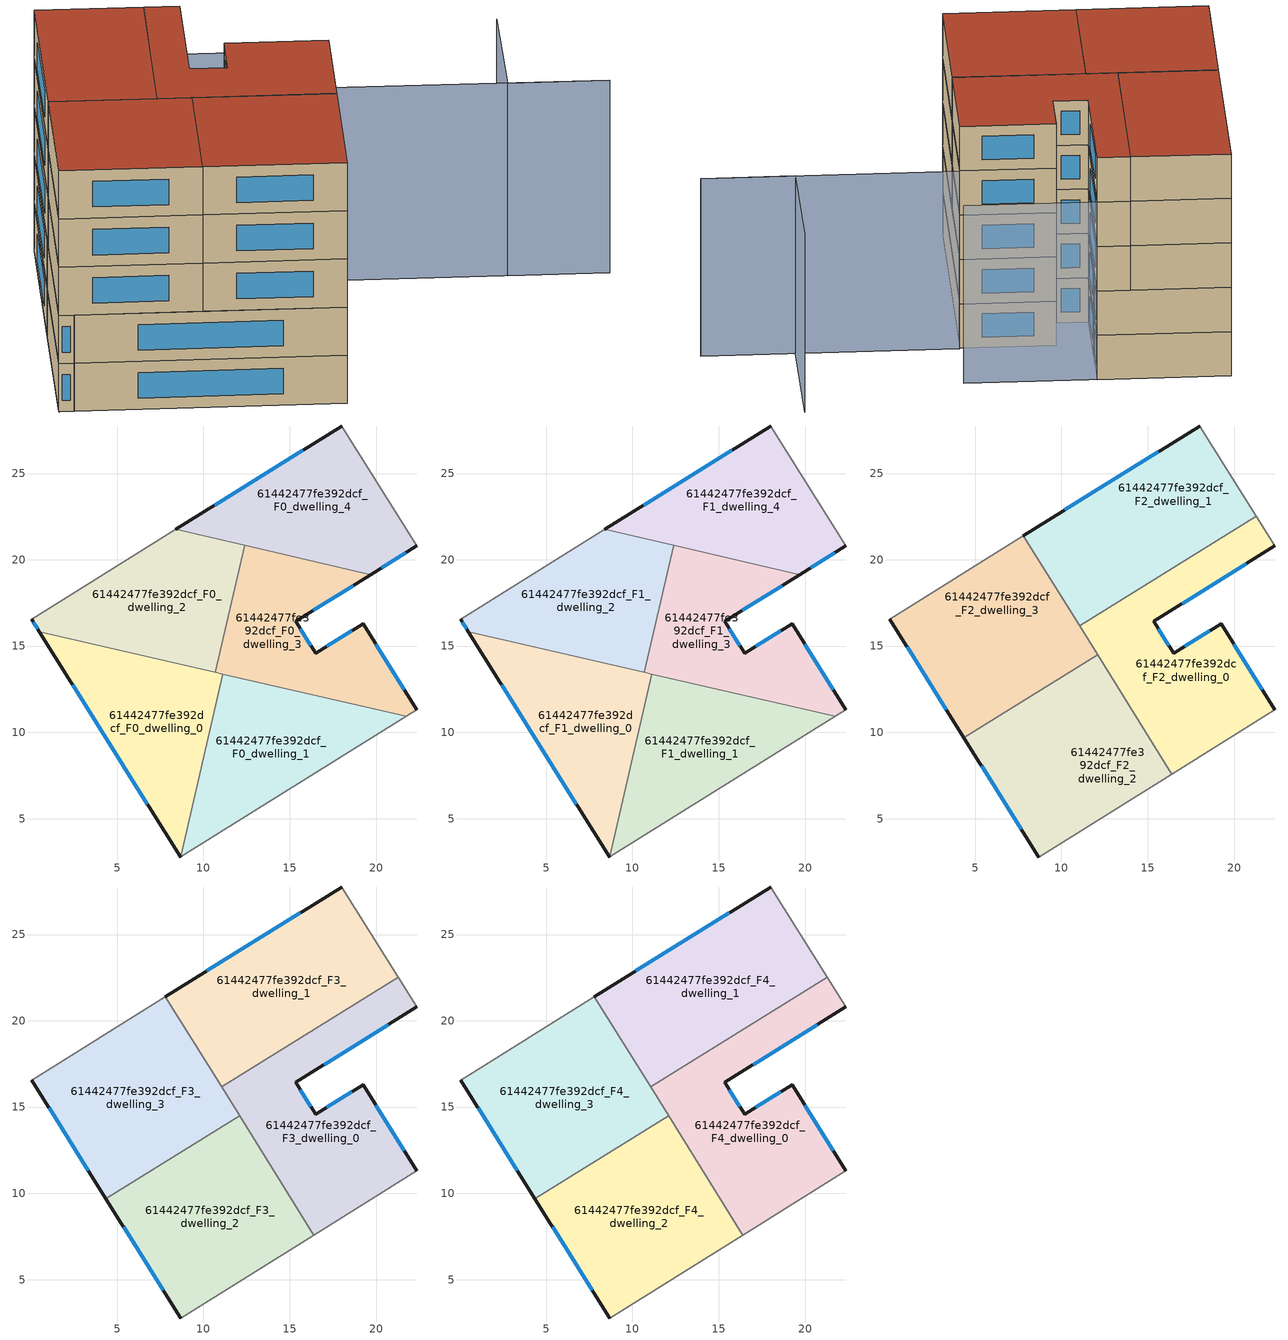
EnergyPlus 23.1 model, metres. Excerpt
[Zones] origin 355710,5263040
61442477fe392dcf_F0_dwelling_0
 floor ground (EU_floor_Construction): 11.13,13.37 8.68,2.78 0.5,15.83 z0
 wall outside (EU_wall_Construction): 0.5,15.83 8.68,2.78 z0:3
 wall to 61442477fe392dcf_F0_dwelling_2 (EU_wall_Construction): 10.7,13.47 0.5,15.83 z0:3
 wall to 61442477fe392dcf_F0_dwelling_1 (EU_wall_Construction): 8.68,2.78 11.13,13.37 z0:3
 wall to 61442477fe392dcf_F0_dwelling_3 (EU_wall_Construction): 11.13,13.37 10.7,13.47 z0:3
 window (EU_Window_Construction): 2.42,12.76 6.76,5.84 z0.7:2.3
61442477fe392dcf_F0_dwelling_1
 floor ground (EU_floor_Construction): 21.76,10.92 8.68,2.78 11.13,13.37 z0
 wall adiabatic (EU_wall_Construction): 8.68,2.78 21.76,10.92 z0:3
 wall to 61442477fe392dcf_F0_dwelling_3 (EU_wall_Construction): 21.76,10.92 11.13,13.37 z0:3
61442477fe392dcf_F0_dwelling_2
 floor ground (EU_floor_Construction): 12.4,20.83 10.7,13.47 0.5,15.83 0.04,16.57 8.38,21.76 z0
 wall outside (EU_wall_Construction): 0.04,16.57 0.5,15.83 z0:3
 wall adiabatic (EU_wall_Construction): 8.38,21.76 0.04,16.57 z0:3
 wall to 61442477fe392dcf_F0_dwelling_3 (EU_wall_Construction): 10.7,13.47 12.4,20.83 z0:3
 wall to 61442477fe392dcf_F0_dwelling_4 (EU_wall_Construction): 12.4,20.83 8.38,21.76 z0:3
 window (EU_Window_Construction): 0.14,16.39 0.39,16 z0.7:2.3
61442477fe392dcf_F0_dwelling_3
 floor ground (EU_floor_Construction): 19.7,19.15 15.34,16.43 16.5,14.58 19.25,16.29 22.38,11.3 21.76,10.92 10.7,13.47 12.4,20.83 z0
 wall outside (EU_wall_Construction): 22.38,11.3 19.25,16.29 16.5,14.58 15.34,16.43 19.7,19.15 z0:3
 wall adiabatic (EU_wall_Construction): 21.76,10.92 22.38,11.3 z0:3
 wall to 61442477fe392dcf_F0_dwelling_4 (EU_wall_Construction): 19.7,19.15 12.4,20.83 z0:3
 window (EU_Window_Construction): 16.37,17.07 18.67,18.51 / 16.23,15.01 15.62,16 / 18.61,15.89 17.15,14.98 / 21.64,12.47 19.98,15.12 z0.7:2.3
61442477fe392dcf_F0_dwelling_4
 floor ground (EU_floor_Construction): 18.01,27.75 22.36,20.81 19.7,19.15 8.38,21.76 z0
 wall outside (EU_wall_Construction): 18.01,27.75 8.38,21.76 / 19.7,19.15 22.36,20.81 z0:3
 wall adiabatic (EU_wall_Construction): 22.36,20.81 18.01,27.75 z0:3
 window (EU_Window_Construction): 15.75,26.35 10.64,23.17 / 20.32,19.54 21.74,20.42 z0.7:2.3
61442477fe392dcf_F1_dwelling_0
 floor to 61442477fe392dcf_F0_dwelling_0 (EU_floor_Construction): 11.13,13.37 8.68,2.78 0.5,15.83 z3
 wall outside (EU_wall_Construction): 0.5,15.83 8.68,2.78 z3:6
 wall to 61442477fe392dcf_F1_dwelling_2 (EU_wall_Construction): 10.7,13.47 0.5,15.83 z3:6
 wall to 61442477fe392dcf_F1_dwelling_1 (EU_wall_Construction): 8.68,2.78 11.13,13.37 z3:6
 wall to 61442477fe392dcf_F1_dwelling_3 (EU_wall_Construction): 11.13,13.37 10.7,13.47 z3:6
 window (EU_Window_Construction): 2.42,12.76 6.76,5.84 z3.7:5.3
61442477fe392dcf_F1_dwelling_1
 floor to 61442477fe392dcf_F0_dwelling_1 (EU_floor_Construction): 21.76,10.92 8.68,2.78 11.13,13.37 z3
 wall adiabatic (EU_wall_Construction): 8.68,2.78 21.76,10.92 z3:6
 wall to 61442477fe392dcf_F1_dwelling_3 (EU_wall_Construction): 21.76,10.92 11.13,13.37 z3:6
61442477fe392dcf_F1_dwelling_2
 floor to 61442477fe392dcf_F0_dwelling_2 (EU_floor_Construction): 12.4,20.83 10.7,13.47 0.5,15.83 0.04,16.57 8.38,21.76 z3
 wall outside (EU_wall_Construction): 0.04,16.57 0.5,15.83 z3:6
 wall adiabatic (EU_wall_Construction): 8.38,21.76 0.04,16.57 z3:6
 wall to 61442477fe392dcf_F1_dwelling_3 (EU_wall_Construction): 10.7,13.47 12.4,20.83 z3:6
 wall to 61442477fe392dcf_F1_dwelling_4 (EU_wall_Construction): 12.4,20.83 8.38,21.76 z3:6
 window (EU_Window_Construction): 0.14,16.39 0.39,16 z3.7:5.3
61442477fe392dcf_F1_dwelling_3
 floor to 61442477fe392dcf_F0_dwelling_3 (EU_floor_Construction): 19.7,19.15 15.34,16.43 16.5,14.58 19.25,16.29 22.38,11.3 21.76,10.92 10.7,13.47 12.4,20.83 z3
 wall outside (EU_wall_Construction): 22.38,11.3 19.25,16.29 16.5,14.58 15.34,16.43 19.7,19.15 z3:6
 wall adiabatic (EU_wall_Construction): 21.76,10.92 22.38,11.3 z3:6
 wall to 61442477fe392dcf_F1_dwelling_4 (EU_wall_Construction): 19.7,19.15 12.4,20.83 z3:6
 window (EU_Window_Construction): 16.37,17.07 18.67,18.51 / 16.23,15.01 15.62,16 / 18.61,15.89 17.15,14.98 / 21.64,12.47 19.98,15.12 z3.7:5.3
61442477fe392dcf_F1_dwelling_4
 floor to 61442477fe392dcf_F0_dwelling_4 (EU_floor_Construction): 18.01,27.75 22.36,20.81 19.7,19.15 8.38,21.76 z3
 wall outside (EU_wall_Construction): 18.01,27.75 8.38,21.76 / 19.7,19.15 22.36,20.81 z3:6
 wall adiabatic (EU_wall_Construction): 22.36,20.81 18.01,27.75 z3:6
 window (EU_Window_Construction): 15.75,26.35 10.64,23.17 / 20.32,19.54 21.74,20.42 z3.7:5.3
61442477fe392dcf_F2_dwelling_0
 floor to 61442477fe392dcf_F1_dwelling_3 (EU_floor_Construction): 19.7,19.15 15.34,16.43 16.5,14.58 19.25,16.29 22.38,11.3 21.76,10.92 13.07,12.92 11.25,15.85 11.36,16.35 16.89,19.79 z6
 floor to 61442477fe392dcf_F1_dwelling_4 (EU_floor_Construction): 21.28,22.53 22.36,20.81 19.7,19.15 16.89,19.79 z6
 floor to 61442477fe392dcf_F1_dwelling_2 (EU_floor_Construction): 11.36,16.35 11.25,15.86 11.06,16.16 z6
 floor to 61442477fe392dcf_F1_dwelling_1 (EU_floor_Construction): 21.76,10.92 16.4,7.58 13.07,12.92 z6
 wall outside (EU_wall_Construction): 22.38,11.3 19.25,16.29 16.5,14.58 15.34,16.43 22.36,20.81 z6:9
 wall adiabatic (EU_wall_Construction): 16.4,7.58 22.38,11.3 / 22.36,20.81 21.28,22.53 z6:9
 wall to 61442477fe392dcf_F2_dwelling_1 (EU_wall_Construction): 21.28,22.53 11.06,16.16 z6:9
 wall to 61442477fe392dcf_F2_dwelling_2 (EU_wall_Construction): 12.09,14.5 16.4,7.58 z6:9
 wall to 61442477fe392dcf_F2_dwelling_3 (EU_wall_Construction): 11.06,16.16 12.09,14.5 z6:9
 window (EU_Window_Construction): 18.61,15.89 17.15,14.98 / 21.64,12.47 19.98,15.12 / 16.99,17.46 20.71,19.78 / 16.23,15.01 15.62,16 z6.7:8.3
61442477fe392dcf_F2_dwelling_1
 floor to 61442477fe392dcf_F1_dwelling_4 (EU_floor_Construction): 18.01,27.75 21.28,22.53 16.89,19.79 8.38,21.76 z6
 floor to 61442477fe392dcf_F1_dwelling_3 (EU_floor_Construction): 16.89,19.79 11.36,16.35 12.4,20.83 z6
 floor to 61442477fe392dcf_F1_dwelling_2 (EU_floor_Construction): 12.4,20.83 11.36,16.35 11.06,16.16 7.8,21.4 8.38,21.76 z6
 wall outside (EU_wall_Construction): 18.01,27.75 7.8,21.4 z6:9
 wall adiabatic (EU_wall_Construction): 21.28,22.53 18.01,27.75 z6:9
 wall to 61442477fe392dcf_F2_dwelling_3 (EU_wall_Construction): 7.8,21.4 11.06,16.16 z6:9
 window (EU_Window_Construction): 15.61,26.26 10.2,22.89 z6.7:8.3
61442477fe392dcf_F2_dwelling_2
 floor to 61442477fe392dcf_F1_dwelling_0 (EU_floor_Construction): 11.13,13.37 8.68,2.78 4.35,9.68 10.51,13.52 z6
 floor to 61442477fe392dcf_F1_dwelling_1 (EU_floor_Construction): 13.07,12.93 16.4,7.58 8.68,2.78 11.13,13.37 z6
 floor to 61442477fe392dcf_F1_dwelling_3 (EU_floor_Construction): 12.09,14.5 13.07,12.93 10.7,13.47 10.74,13.66 z6
 floor to 61442477fe392dcf_F1_dwelling_2 (EU_floor_Construction): 10.74,13.66 10.7,13.47 10.51,13.52 z6
 wall outside (EU_wall_Construction): 4.35,9.68 8.68,2.78 z6:9
 wall to 61442477fe392dcf_F2_dwelling_3 (EU_wall_Construction): 12.09,14.5 4.35,9.68 z6:9
 wall adiabatic (EU_wall_Construction): 8.68,2.78 16.4,7.58 z6:9
 window (EU_Window_Construction): 5.37,8.06 7.66,4.4 z6.7:8.3
61442477fe392dcf_F2_dwelling_3
 floor to 61442477fe392dcf_F1_dwelling_2 (EU_floor_Construction): 7.8,21.4 11.25,15.86 10.74,13.66 10.51,13.52 0.5,15.83 0.04,16.57 z6
 floor to 61442477fe392dcf_F1_dwelling_0 (EU_floor_Construction): 10.51,13.52 4.35,9.68 0.5,15.83 z6
 floor to 61442477fe392dcf_F1_dwelling_3 (EU_floor_Construction): 11.25,15.85 12.09,14.5 10.74,13.66 z6
 wall outside (EU_wall_Construction): 0.04,16.57 4.35,9.68 z6:9
 wall adiabatic (EU_wall_Construction): 7.8,21.4 0.04,16.57 z6:9
 window (EU_Window_Construction): 1.05,14.95 3.34,11.3 z6.7:8.3
61442477fe392dcf_F3_dwelling_0
 floor to 61442477fe392dcf_F2_dwelling_0 (EU_floor_Construction): 21.28,22.53 22.36,20.81 15.34,16.43 16.5,14.58 19.25,16.29 22.38,11.3 16.4,7.58 11.06,16.16 z9
 wall outside (EU_wall_Construction): 22.38,11.3 19.25,16.29 16.5,14.58 15.34,16.43 22.36,20.81 z9:12
 wall adiabatic (EU_wall_Construction): 16.4,7.58 22.38,11.3 / 22.36,20.81 21.28,22.53 z9:12
 wall to 61442477fe392dcf_F3_dwelling_1 (EU_wall_Construction): 21.28,22.53 11.06,16.16 z9:12
 wall to 61442477fe392dcf_F3_dwelling_2 (EU_wall_Construction): 12.09,14.5 16.4,7.58 z9:12
 wall to 61442477fe392dcf_F3_dwelling_3 (EU_wall_Construction): 11.06,16.16 12.09,14.5 z9:12
 window (EU_Window_Construction): 18.61,15.89 17.15,14.98 / 21.64,12.47 19.98,15.12 / 16.99,17.46 20.71,19.78 / 16.23,15.01 15.62,16 z9.7:11.3
61442477fe392dcf_F3_dwelling_1
 floor to 61442477fe392dcf_F2_dwelling_1 (EU_floor_Construction): 18.01,27.75 21.28,22.53 11.06,16.16 7.8,21.4 z9
 wall outside (EU_wall_Construction): 18.01,27.75 7.8,21.4 z9:12
 wall adiabatic (EU_wall_Construction): 21.28,22.53 18.01,27.75 z9:12
 wall to 61442477fe392dcf_F3_dwelling_3 (EU_wall_Construction): 7.8,21.4 11.06,16.16 z9:12
 window (EU_Window_Construction): 15.61,26.26 10.2,22.89 z9.7:11.3
61442477fe392dcf_F3_dwelling_2
 floor to 61442477fe392dcf_F2_dwelling_2 (EU_floor_Construction): 12.09,14.5 16.4,7.58 8.68,2.78 4.35,9.68 z9
 wall outside (EU_wall_Construction): 4.35,9.68 8.68,2.78 z9:12
 wall to 61442477fe392dcf_F3_dwelling_3 (EU_wall_Construction): 12.09,14.5 4.35,9.68 z9:12
 wall adiabatic (EU_wall_Construction): 8.68,2.78 16.4,7.58 z9:12
 window (EU_Window_Construction): 5.37,8.06 7.66,4.4 z9.7:11.3
61442477fe392dcf_F3_dwelling_3
 floor to 61442477fe392dcf_F2_dwelling_3 (EU_floor_Construction): 7.8,21.4 12.09,14.5 4.35,9.68 0.04,16.57 z9
 wall outside (EU_wall_Construction): 0.04,16.57 4.35,9.68 z9:12
 wall adiabatic (EU_wall_Construction): 7.8,21.4 0.04,16.57 z9:12
 window (EU_Window_Construction): 1.05,14.95 3.34,11.3 z9.7:11.3
61442477fe392dcf_F4_dwelling_0
 floor to 61442477fe392dcf_F3_dwelling_0 (EU_floor_Construction): 21.28,22.53 22.36,20.81 15.34,16.43 16.5,14.58 19.25,16.29 22.38,11.3 16.4,7.58 11.06,16.16 z12
 wall outside (EU_wall_Construction): 22.38,11.3 19.25,16.29 16.5,14.58 15.34,16.43 22.36,20.81 z12:15
 wall adiabatic (EU_wall_Construction): 16.4,7.58 22.38,11.3 / 22.36,20.81 21.28,22.53 z12:15
 wall to 61442477fe392dcf_F4_dwelling_1 (EU_wall_Construction): 21.28,22.53 11.06,16.16 z12:15
 wall to 61442477fe392dcf_F4_dwelling_2 (EU_wall_Construction): 12.09,14.5 16.4,7.58 z12:15
 wall to 61442477fe392dcf_F4_dwelling_3 (EU_wall_Construction): 11.06,16.16 12.09,14.5 z12:15
 window (EU_Window_Construction): 18.61,15.89 17.15,14.98 / 21.64,12.47 19.98,15.12 / 16.99,17.46 20.71,19.78 / 16.23,15.01 15.62,16 z12.7:14.3
 roof outside (EU_roof_Construction): 22.38,11.3 19.25,16.29 16.5,14.58 15.34,16.43 22.36,20.81 21.28,22.53 11.06,16.16 16.4,7.58 z15
61442477fe392dcf_F4_dwelling_1
 floor to 61442477fe392dcf_F3_dwelling_1 (EU_floor_Construction): 18.01,27.75 21.28,22.53 11.06,16.16 7.8,21.4 z12
 wall outside (EU_wall_Construction): 18.01,27.75 7.8,21.4 z12:15
 wall adiabatic (EU_wall_Construction): 21.28,22.53 18.01,27.75 z12:15
 wall to 61442477fe392dcf_F4_dwelling_3 (EU_wall_Construction): 7.8,21.4 11.06,16.16 z12:15
 window (EU_Window_Construction): 15.61,26.26 10.2,22.89 z12.7:14.3
 roof outside (EU_roof_Construction): 21.28,22.53 18.01,27.75 7.8,21.4 11.06,16.16 z15
61442477fe392dcf_F4_dwelling_2
 floor to 61442477fe392dcf_F3_dwelling_2 (EU_floor_Construction): 12.09,14.5 16.4,7.58 8.68,2.78 4.35,9.68 z12
 wall outside (EU_wall_Construction): 4.35,9.68 8.68,2.78 z12:15
 wall to 61442477fe392dcf_F4_dwelling_3 (EU_wall_Construction): 12.09,14.5 4.35,9.68 z12:15
 wall adiabatic (EU_wall_Construction): 8.68,2.78 16.4,7.58 z12:15
 window (EU_Window_Construction): 5.37,8.06 7.66,4.4 z12.7:14.3
 roof outside (EU_roof_Construction): 16.4,7.58 12.09,14.5 4.35,9.68 8.68,2.78 z15
61442477fe392dcf_F4_dwelling_3
 floor to 61442477fe392dcf_F3_dwelling_3 (EU_floor_Construction): 7.8,21.4 12.09,14.5 4.35,9.68 0.04,16.57 z12
 wall outside (EU_wall_Construction): 0.04,16.57 4.35,9.68 z12:15
 wall adiabatic (EU_wall_Construction): 7.8,21.4 0.04,16.57 z12:15
 window (EU_Window_Construction): 1.05,14.95 3.34,11.3 z12.7:14.3
 roof outside (EU_roof_Construction): 12.09,14.5 7.8,21.4 0.04,16.57 4.35,9.68 z15
shading: 8.68,2.77 22.41,11.32 / 22.41,11.32 30.79,-2.14 / 30.79,-2.14 27.72,2.74 / 27.72,2.74 34.84,7.22 / 26.66,13.85 18.01,27.75 z0:12; 13.5,24.95 0.04,16.53 z0:3
[Building]
EU S2 Campaign: North Axis=0; Terrain=City; Solar Distribution=FullExterior
[Site:Location]
Budapest.Ferenc.Liszt.Intl.AP: Latitude=47.437; Longitude=19.256; Time Zone=1; Elevation=185
[SizingPeriod:WeatherFileDays]
AnnualSizingPeriod: Begin Month=1; Begin Day of Month=1; End Month=12; End Day of Month=31; Day of Week for Start Day=Monday; Use Weather File Daylight Saving Period=No; Use Weather File Rain and Snow Indicators=No
[MATERIAL]
EU_InternalMass_Material: Roughness=MediumRough; Thickness=0.1; Conductivity=1; Density=1800; Specific Heat=900; Thermal Absorptance=0.9; Solar Absorptance=0.7; Visible Absorptance=0.7
[MATERIAL:NOMASS] Roughness=MediumRough; Thermal Absorptance=0.9; Solar Absorptance=0.7; Visible Absorptance=0.7
Name | Thermal Resistance
EU_wall_NoMass | 0.832559
EU_roof_NoMass | 1.39638
EU_floor_NoMass | 0.872794
[WINDOWMATERIAL:SIMPLEGLAZINGSYSTEM]
EU_Window_SimpleGlazing: UFactor=2.79869; Solar Heat Gain Coefficient=0.75; Visible Transmittance=0.75
[CONSTRUCTION]
EU_wall_Construction: EU_wall_NoMass
EU_roof_Construction: EU_roof_NoMass
EU_floor_Construction: EU_floor_NoMass
EU_Window_Construction: EU_Window_SimpleGlazing
EU_InternalMass_Construction: EU_InternalMass_Material
[ZONE] Type=1; Multiplier=1; Ceiling Height=autocalculate; Floor Area=autocalculate; Part of Total Floor Area=Yes
Name | Volume
61442477fe392dcf_F0_dwelling_0; 61442477fe392dcf_F1_dwelling_0 | 178.039
61442477fe392dcf_F2_dwelling_0; 61442477fe392dcf_F3_dwelling_0; 61442477fe392dcf_F4_dwelling_0 | 222.584
61442477fe392dcf_F0_dwelling_1; 61442477fe392dcf_F1_dwelling_1 | 178.063
61442477fe392dcf_F2_dwelling_1; 61442477fe392dcf_F3_dwelling_1; 61442477fe392dcf_F4_dwelling_1 | 222.619
61442477fe392dcf_F0_dwelling_2; 61442477fe392dcf_F1_dwelling_2 | 178.098
61442477fe392dcf_F2_dwelling_2; 61442477fe392dcf_F3_dwelling_2; 61442477fe392dcf_F4_dwelling_2 | 222.615
61442477fe392dcf_F0_dwelling_3; 61442477fe392dcf_F1_dwelling_3 | 178.106
61442477fe392dcf_F2_dwelling_3; 61442477fe392dcf_F3_dwelling_3; 61442477fe392dcf_F4_dwelling_3 | 222.598
61442477fe392dcf_F0_dwelling_4; 61442477fe392dcf_F1_dwelling_4 | 178.083
[INTERNALMASS] Construction=EU_InternalMass_Construction
Name | Zone or ZoneList | Surface Area
61442477fe392dcf_F0_dwelling_0_EU_InternalMass | 61442477fe392dcf_F0_dwelling_0 | 59.3591
61442477fe392dcf_F0_dwelling_1_EU_InternalMass | 61442477fe392dcf_F0_dwelling_1 | 59.3566
61442477fe392dcf_F0_dwelling_2_EU_InternalMass | 61442477fe392dcf_F0_dwelling_2 | 59.3655
61442477fe392dcf_F0_dwelling_3_EU_InternalMass | 61442477fe392dcf_F0_dwelling_3 | 59.3684
61442477fe392dcf_F0_dwelling_4_EU_InternalMass | 61442477fe392dcf_F0_dwelling_4 | 59.3609
61442477fe392dcf_F1_dwelling_0_EU_InternalMass | 61442477fe392dcf_F1_dwelling_0 | 59.3591
61442477fe392dcf_F1_dwelling_1_EU_InternalMass | 61442477fe392dcf_F1_dwelling_1 | 59.3566
61442477fe392dcf_F1_dwelling_2_EU_InternalMass | 61442477fe392dcf_F1_dwelling_2 | 59.3655
61442477fe392dcf_F1_dwelling_3_EU_InternalMass | 61442477fe392dcf_F1_dwelling_3 | 59.3684
61442477fe392dcf_F1_dwelling_4_EU_InternalMass | 61442477fe392dcf_F1_dwelling_4 | 59.3609
61442477fe392dcf_F2_dwelling_0_EU_InternalMass | 61442477fe392dcf_F2_dwelling_0 | 74.1949
61442477fe392dcf_F2_dwelling_1_EU_InternalMass | 61442477fe392dcf_F2_dwelling_1 | 74.2062
61442477fe392dcf_F2_dwelling_2_EU_InternalMass | 61442477fe392dcf_F2_dwelling_2 | 74.2051
61442477fe392dcf_F2_dwelling_3_EU_InternalMass | 61442477fe392dcf_F2_dwelling_3 | 74.1994
61442477fe392dcf_F3_dwelling_0_EU_InternalMass | 61442477fe392dcf_F3_dwelling_0 | 74.1949
61442477fe392dcf_F3_dwelling_1_EU_InternalMass | 61442477fe392dcf_F3_dwelling_1 | 74.2062
61442477fe392dcf_F3_dwelling_2_EU_InternalMass | 61442477fe392dcf_F3_dwelling_2 | 74.2051
61442477fe392dcf_F3_dwelling_3_EU_InternalMass | 61442477fe392dcf_F3_dwelling_3 | 74.1994
61442477fe392dcf_F4_dwelling_0_EU_InternalMass | 61442477fe392dcf_F4_dwelling_0 | 74.1949
61442477fe392dcf_F4_dwelling_1_EU_InternalMass | 61442477fe392dcf_F4_dwelling_1 | 74.2062
61442477fe392dcf_F4_dwelling_2_EU_InternalMass | 61442477fe392dcf_F4_dwelling_2 | 74.2051
61442477fe392dcf_F4_dwelling_3_EU_InternalMass | 61442477fe392dcf_F4_dwelling_3 | 74.1994
[OTHEREQUIPMENT] Fuel Type=Electricity; Design Level Calculation Method=Watts/Area; Power per Zone Floor Area=1; Fraction Latent=0; Fraction Radiant=0; Fraction Lost=0; Carbon Dioxide Generation Rate=0; EndUse Subcategory=EU_Step8_InternalGains
Name | Zone or ZoneList or Space or SpaceList | Schedule
EU_Step8_InternalGain_61442477fe392dcf_F0_dwelling_0_f000 | 61442477fe392dcf_F0_dwelling_0 | EU_Step8_GainSchedule_61442477fe392dcf_F0_dwelling_0_f000
EU_Step8_InternalGain_61442477fe392dcf_F0_dwelling_1_f000 | 61442477fe392dcf_F0_dwelling_1 | EU_Step8_GainSchedule_61442477fe392dcf_F0_dwelling_1_f000
EU_Step8_InternalGain_61442477fe392dcf_F0_dwelling_2_f000 | 61442477fe392dcf_F0_dwelling_2 | EU_Step8_GainSchedule_61442477fe392dcf_F0_dwelling_2_f000
EU_Step8_InternalGain_61442477fe392dcf_F0_dwelling_3_f000 | 61442477fe392dcf_F0_dwelling_3 | EU_Step8_GainSchedule_61442477fe392dcf_F0_dwelling_3_f000
EU_Step8_InternalGain_61442477fe392dcf_F0_dwelling_4_f000 | 61442477fe392dcf_F0_dwelling_4 | EU_Step8_GainSchedule_61442477fe392dcf_F0_dwelling_4_f000
EU_Step8_InternalGain_61442477fe392dcf_F1_dwelling_0_f000 | 61442477fe392dcf_F1_dwelling_0 | EU_Step8_GainSchedule_61442477fe392dcf_F1_dwelling_0_f000
EU_Step8_InternalGain_61442477fe392dcf_F1_dwelling_1_f000 | 61442477fe392dcf_F1_dwelling_1 | EU_Step8_GainSchedule_61442477fe392dcf_F1_dwelling_1_f000
EU_Step8_InternalGain_61442477fe392dcf_F1_dwelling_2_f000 | 61442477fe392dcf_F1_dwelling_2 | EU_Step8_GainSchedule_61442477fe392dcf_F1_dwelling_2_f000
EU_Step8_InternalGain_61442477fe392dcf_F1_dwelling_3_f000 | 61442477fe392dcf_F1_dwelling_3 | EU_Step8_GainSchedule_61442477fe392dcf_F1_dwelling_3_f000
EU_Step8_InternalGain_61442477fe392dcf_F1_dwelling_4_f000 | 61442477fe392dcf_F1_dwelling_4 | EU_Step8_GainSchedule_61442477fe392dcf_F1_dwelling_4_f000
EU_Step8_InternalGain_61442477fe392dcf_F2_dwelling_0_f000 | 61442477fe392dcf_F2_dwelling_0 | EU_Step8_GainSchedule_61442477fe392dcf_F2_dwelling_0_f000
EU_Step8_InternalGain_61442477fe392dcf_F2_dwelling_1_f000 | 61442477fe392dcf_F2_dwelling_1 | EU_Step8_GainSchedule_61442477fe392dcf_F2_dwelling_1_f000
EU_Step8_InternalGain_61442477fe392dcf_F2_dwelling_2_f000 | 61442477fe392dcf_F2_dwelling_2 | EU_Step8_GainSchedule_61442477fe392dcf_F2_dwelling_2_f000
EU_Step8_InternalGain_61442477fe392dcf_F2_dwelling_3_f000 | 61442477fe392dcf_F2_dwelling_3 | EU_Step8_GainSchedule_61442477fe392dcf_F2_dwelling_3_f000
EU_Step8_InternalGain_61442477fe392dcf_F3_dwelling_0_f000 | 61442477fe392dcf_F3_dwelling_0 | EU_Step8_GainSchedule_61442477fe392dcf_F3_dwelling_0_f000
EU_Step8_InternalGain_61442477fe392dcf_F3_dwelling_1_f000 | 61442477fe392dcf_F3_dwelling_1 | EU_Step8_GainSchedule_61442477fe392dcf_F3_dwelling_1_f000
EU_Step8_InternalGain_61442477fe392dcf_F3_dwelling_2_f000 | 61442477fe392dcf_F3_dwelling_2 | EU_Step8_GainSchedule_61442477fe392dcf_F3_dwelling_2_f000
EU_Step8_InternalGain_61442477fe392dcf_F3_dwelling_3_f000 | 61442477fe392dcf_F3_dwelling_3 | EU_Step8_GainSchedule_61442477fe392dcf_F3_dwelling_3_f000
EU_Step8_InternalGain_61442477fe392dcf_F4_dwelling_0_f000 | 61442477fe392dcf_F4_dwelling_0 | EU_Step8_GainSchedule_61442477fe392dcf_F4_dwelling_0_f000
EU_Step8_InternalGain_61442477fe392dcf_F4_dwelling_1_f000 | 61442477fe392dcf_F4_dwelling_1 | EU_Step8_GainSchedule_61442477fe392dcf_F4_dwelling_1_f000
EU_Step8_InternalGain_61442477fe392dcf_F4_dwelling_2_f000 | 61442477fe392dcf_F4_dwelling_2 | EU_Step8_GainSchedule_61442477fe392dcf_F4_dwelling_2_f000
EU_Step8_InternalGain_61442477fe392dcf_F4_dwelling_3_f000 | 61442477fe392dcf_F4_dwelling_3 | EU_Step8_GainSchedule_61442477fe392dcf_F4_dwelling_3_f000
[ZONEVENTILATION:DESIGNFLOWRATE] Schedule=EU_AlwaysOn; Design Flow Rate Calculation Method=AirChanges/Hour; Air Changes per Hour=0.475469; Ventilation Type=Natural; Fan Pressure Rise=0; Fan Total Efficiency=1; Constant Term Coefficient=1; Temperature Term Coefficient=0; Velocity Term Coefficient=0; Velocity Squared Term Coefficient=0; Minimum Indoor Temperature=-100; Maximum Indoor Temperature=100; Delta Temperature=-100; Minimum Outdoor Temperature=-100; Maximum Outdoor Temperature=100; Maximum Wind Speed=40
Name | Zone or ZoneList or Space or SpaceList
EU_ConstantAir_61442477fe392dcf_F0_dwelling_0 | 61442477fe392dcf_F0_dwelling_0
EU_ConstantAir_61442477fe392dcf_F0_dwelling_1 | 61442477fe392dcf_F0_dwelling_1
EU_ConstantAir_61442477fe392dcf_F0_dwelling_2 | 61442477fe392dcf_F0_dwelling_2
EU_ConstantAir_61442477fe392dcf_F0_dwelling_3 | 61442477fe392dcf_F0_dwelling_3
EU_ConstantAir_61442477fe392dcf_F0_dwelling_4 | 61442477fe392dcf_F0_dwelling_4
EU_ConstantAir_61442477fe392dcf_F1_dwelling_0 | 61442477fe392dcf_F1_dwelling_0
EU_ConstantAir_61442477fe392dcf_F1_dwelling_1 | 61442477fe392dcf_F1_dwelling_1
EU_ConstantAir_61442477fe392dcf_F1_dwelling_2 | 61442477fe392dcf_F1_dwelling_2
EU_ConstantAir_61442477fe392dcf_F1_dwelling_3 | 61442477fe392dcf_F1_dwelling_3
EU_ConstantAir_61442477fe392dcf_F1_dwelling_4 | 61442477fe392dcf_F1_dwelling_4
EU_ConstantAir_61442477fe392dcf_F2_dwelling_0 | 61442477fe392dcf_F2_dwelling_0
EU_ConstantAir_61442477fe392dcf_F2_dwelling_1 | 61442477fe392dcf_F2_dwelling_1
EU_ConstantAir_61442477fe392dcf_F2_dwelling_2 | 61442477fe392dcf_F2_dwelling_2
EU_ConstantAir_61442477fe392dcf_F2_dwelling_3 | 61442477fe392dcf_F2_dwelling_3
EU_ConstantAir_61442477fe392dcf_F3_dwelling_0 | 61442477fe392dcf_F3_dwelling_0
EU_ConstantAir_61442477fe392dcf_F3_dwelling_1 | 61442477fe392dcf_F3_dwelling_1
EU_ConstantAir_61442477fe392dcf_F3_dwelling_2 | 61442477fe392dcf_F3_dwelling_2
EU_ConstantAir_61442477fe392dcf_F3_dwelling_3 | 61442477fe392dcf_F3_dwelling_3
EU_ConstantAir_61442477fe392dcf_F4_dwelling_0 | 61442477fe392dcf_F4_dwelling_0
EU_ConstantAir_61442477fe392dcf_F4_dwelling_1 | 61442477fe392dcf_F4_dwelling_1
EU_ConstantAir_61442477fe392dcf_F4_dwelling_2 | 61442477fe392dcf_F4_dwelling_2
EU_ConstantAir_61442477fe392dcf_F4_dwelling_3 | 61442477fe392dcf_F4_dwelling_3
[HVACTEMPLATE:THERMOSTAT] Constant Heating Setpoint=20; Constant Cooling Setpoint=50
EU_HeatOnly_61442477fe392dcf_F0_dwelling_0; EU_HeatOnly_61442477fe392dcf_F0_dwelling_1; EU_HeatOnly_61442477fe392dcf_F0_dwelling_2; EU_HeatOnly_61442477fe392dcf_F0_dwelling_3; EU_HeatOnly_61442477fe392dcf_F0_dwelling_4; EU_HeatOnly_61442477fe392dcf_F1_dwelling_0; EU_HeatOnly_61442477fe392dcf_F1_dwelling_1; EU_HeatOnly_61442477fe392dcf_F1_dwelling_2; EU_HeatOnly_61442477fe392dcf_F1_dwelling_3; EU_HeatOnly_61442477fe392dcf_F1_dwelling_4; EU_HeatOnly_61442477fe392dcf_F2_dwelling_0; EU_HeatOnly_61442477fe392dcf_F2_dwelling_1; EU_HeatOnly_61442477fe392dcf_F2_dwelling_2; EU_HeatOnly_61442477fe392dcf_F2_dwelling_3; EU_HeatOnly_61442477fe392dcf_F3_dwelling_0; EU_HeatOnly_61442477fe392dcf_F3_dwelling_1; EU_HeatOnly_61442477fe392dcf_F3_dwelling_2; EU_HeatOnly_61442477fe392dcf_F3_dwelling_3; EU_HeatOnly_61442477fe392dcf_F4_dwelling_0; EU_HeatOnly_61442477fe392dcf_F4_dwelling_1; EU_HeatOnly_61442477fe392dcf_F4_dwelling_2; EU_HeatOnly_61442477fe392dcf_F4_dwelling_3
[HVACTEMPLATE:ZONE:IDEALLOADSAIRSYSTEM] System Availability Schedule=EU_AlwaysOn; Maximum Heating Supply Air Temperature=50; Minimum Cooling Supply Air Temperature=13; Maximum Heating Supply Air Humidity Ratio=0.0156; Minimum Cooling Supply Air Humidity Ratio=0.0077; Heating Limit=NoLimit; Cooling Limit=NoLimit; Heating Availability Schedule=EU_AlwaysOn; Cooling Availability Schedule=EU_CoolingOff; Dehumidification Control Type=ConstantSensibleHeatRatio; Cooling Sensible Heat Ratio=0.7; Dehumidification Setpoint=60; Humidification Control Type=None; Humidification Setpoint=30; Outdoor Air Method=None; Outdoor Air Flow Rate per Person=0.00944; Outdoor Air Flow Rate per Zone Floor Area=0; Outdoor Air Flow Rate per Zone=0; Demand Controlled Ventilation Type=None; Outdoor Air Economizer Type=NoEconomizer; Heat Recovery Type=None; Sensible Heat Recovery Effectiveness=0.7; Latent Heat Recovery Effectiveness=0.65
Name | Template Thermostat
61442477fe392dcf_F0_dwelling_0 | EU_HeatOnly_61442477fe392dcf_F0_dwelling_0
61442477fe392dcf_F0_dwelling_1 | EU_HeatOnly_61442477fe392dcf_F0_dwelling_1
61442477fe392dcf_F0_dwelling_2 | EU_HeatOnly_61442477fe392dcf_F0_dwelling_2
61442477fe392dcf_F0_dwelling_3 | EU_HeatOnly_61442477fe392dcf_F0_dwelling_3
61442477fe392dcf_F0_dwelling_4 | EU_HeatOnly_61442477fe392dcf_F0_dwelling_4
61442477fe392dcf_F1_dwelling_0 | EU_HeatOnly_61442477fe392dcf_F1_dwelling_0
61442477fe392dcf_F1_dwelling_1 | EU_HeatOnly_61442477fe392dcf_F1_dwelling_1
61442477fe392dcf_F1_dwelling_2 | EU_HeatOnly_61442477fe392dcf_F1_dwelling_2
61442477fe392dcf_F1_dwelling_3 | EU_HeatOnly_61442477fe392dcf_F1_dwelling_3
61442477fe392dcf_F1_dwelling_4 | EU_HeatOnly_61442477fe392dcf_F1_dwelling_4
61442477fe392dcf_F2_dwelling_0 | EU_HeatOnly_61442477fe392dcf_F2_dwelling_0
61442477fe392dcf_F2_dwelling_1 | EU_HeatOnly_61442477fe392dcf_F2_dwelling_1
61442477fe392dcf_F2_dwelling_2 | EU_HeatOnly_61442477fe392dcf_F2_dwelling_2
61442477fe392dcf_F2_dwelling_3 | EU_HeatOnly_61442477fe392dcf_F2_dwelling_3
61442477fe392dcf_F3_dwelling_0 | EU_HeatOnly_61442477fe392dcf_F3_dwelling_0
61442477fe392dcf_F3_dwelling_1 | EU_HeatOnly_61442477fe392dcf_F3_dwelling_1
61442477fe392dcf_F3_dwelling_2 | EU_HeatOnly_61442477fe392dcf_F3_dwelling_2
61442477fe392dcf_F3_dwelling_3 | EU_HeatOnly_61442477fe392dcf_F3_dwelling_3
61442477fe392dcf_F4_dwelling_0 | EU_HeatOnly_61442477fe392dcf_F4_dwelling_0
61442477fe392dcf_F4_dwelling_1 | EU_HeatOnly_61442477fe392dcf_F4_dwelling_1
61442477fe392dcf_F4_dwelling_2 | EU_HeatOnly_61442477fe392dcf_F4_dwelling_2
61442477fe392dcf_F4_dwelling_3 | EU_HeatOnly_61442477fe392dcf_F4_dwelling_3
[SIZING:ZONE] Zone Cooling Design Supply Air Temperature Input Method=SupplyAirTemperature; Zone Cooling Design Supply Air Temperature=13; Zone Heating Design Supply Air Temperature Input Method=SupplyAirTemperature; Zone Heating Design Supply Air Temperature=50; Zone Cooling Design Supply Air Humidity Ratio=0.008; Zone Heating Design Supply Air Humidity Ratio=0.008; Cooling Design Air Flow Method=DesignDay; Cooling Design Air Flow Rate=0; Cooling Minimum Air Flow per Zone Floor Area=0.000762; Cooling Minimum Air Flow=0; Cooling Minimum Air Flow Fraction=0.2; Heating Design Air Flow Method=DesignDay; Heating Design Air Flow Rate=0; Heating Maximum Air Flow per Zone Floor Area=0.002032; Heating Maximum Air Flow=0.141576; Heating Maximum Air Flow Fraction=0.3; Account for Dedicated Outdoor Air System=No; Dedicated Outdoor Air System Control Strategy=NeutralSupplyAir; Dedicated Outdoor Air Low Setpoint Temperature for Design=autosize; Dedicated Outdoor Air High Setpoint Temperature for Design=autosize; Zone Load Sizing Method=Sensible Load Only No Latent Load; Zone Latent Cooling Design Supply Air Humidity Ratio Input Method=HumidityRatioDifference; Zone Cooling Design Supply Air Humidity Ratio Difference=0.005; Zone Latent Heating Design Supply Air Humidity Ratio Input Method=HumidityRatioDifference; Zone Humidification Design Supply Air Humidity Ratio Difference=0.005
61442477fe392dcf_F0_dwelling_0; 61442477fe392dcf_F0_dwelling_1; 61442477fe392dcf_F0_dwelling_2; 61442477fe392dcf_F0_dwelling_3; 61442477fe392dcf_F0_dwelling_4; 61442477fe392dcf_F1_dwelling_0; 61442477fe392dcf_F1_dwelling_1; 61442477fe392dcf_F1_dwelling_2; 61442477fe392dcf_F1_dwelling_3; 61442477fe392dcf_F1_dwelling_4; 61442477fe392dcf_F2_dwelling_0; 61442477fe392dcf_F2_dwelling_1; 61442477fe392dcf_F2_dwelling_2; 61442477fe392dcf_F2_dwelling_3; 61442477fe392dcf_F3_dwelling_0; 61442477fe392dcf_F3_dwelling_1; 61442477fe392dcf_F3_dwelling_2; 61442477fe392dcf_F3_dwelling_3; 61442477fe392dcf_F4_dwelling_0; 61442477fe392dcf_F4_dwelling_1; 61442477fe392dcf_F4_dwelling_2; 61442477fe392dcf_F4_dwelling_3
[SCHEDULE:CONSTANT]
Name | Hourly Value
EU_AlwaysOn | 1
EU_CoolingOff | 0
[SCHEDULE:FILE] Column Number=1; Rows to Skip at Top=0; Number of Hours of Data=8760; Column Separator=Comma; Interpolate to Timestep=No; Minutes per Item=60; Adjust Schedule for Daylight Savings=Yes
Name | File
EU_Step8_GainSchedule_61442477fe392dcf_F0_dwelling_0_f000 | ../../schedules/61442477fe392dcf/61442477fe392dcf_F0_dwelling_0_f000_gain.csv
EU_Step8_GainSchedule_61442477fe392dcf_F0_dwelling_1_f000 | ../../schedules/61442477fe392dcf/61442477fe392dcf_F0_dwelling_1_f000_gain.csv
EU_Step8_GainSchedule_61442477fe392dcf_F0_dwelling_2_f000 | ../../schedules/61442477fe392dcf/61442477fe392dcf_F0_dwelling_2_f000_gain.csv
EU_Step8_GainSchedule_61442477fe392dcf_F0_dwelling_3_f000 | ../../schedules/61442477fe392dcf/61442477fe392dcf_F0_dwelling_3_f000_gain.csv
EU_Step8_GainSchedule_61442477fe392dcf_F0_dwelling_4_f000 | ../../schedules/61442477fe392dcf/61442477fe392dcf_F0_dwelling_4_f000_gain.csv
EU_Step8_GainSchedule_61442477fe392dcf_F1_dwelling_0_f000 | ../../schedules/61442477fe392dcf/61442477fe392dcf_F1_dwelling_0_f000_gain.csv
EU_Step8_GainSchedule_61442477fe392dcf_F1_dwelling_1_f000 | ../../schedules/61442477fe392dcf/61442477fe392dcf_F1_dwelling_1_f000_gain.csv
EU_Step8_GainSchedule_61442477fe392dcf_F1_dwelling_2_f000 | ../../schedules/61442477fe392dcf/61442477fe392dcf_F1_dwelling_2_f000_gain.csv
EU_Step8_GainSchedule_61442477fe392dcf_F1_dwelling_3_f000 | ../../schedules/61442477fe392dcf/61442477fe392dcf_F1_dwelling_3_f000_gain.csv
EU_Step8_GainSchedule_61442477fe392dcf_F1_dwelling_4_f000 | ../../schedules/61442477fe392dcf/61442477fe392dcf_F1_dwelling_4_f000_gain.csv
EU_Step8_GainSchedule_61442477fe392dcf_F2_dwelling_0_f000 | ../../schedules/61442477fe392dcf/61442477fe392dcf_F2_dwelling_0_f000_gain.csv
EU_Step8_GainSchedule_61442477fe392dcf_F2_dwelling_1_f000 | ../../schedules/61442477fe392dcf/61442477fe392dcf_F2_dwelling_1_f000_gain.csv
EU_Step8_GainSchedule_61442477fe392dcf_F2_dwelling_2_f000 | ../../schedules/61442477fe392dcf/61442477fe392dcf_F2_dwelling_2_f000_gain.csv
EU_Step8_GainSchedule_61442477fe392dcf_F2_dwelling_3_f000 | ../../schedules/61442477fe392dcf/61442477fe392dcf_F2_dwelling_3_f000_gain.csv
EU_Step8_GainSchedule_61442477fe392dcf_F3_dwelling_0_f000 | ../../schedules/61442477fe392dcf/61442477fe392dcf_F3_dwelling_0_f000_gain.csv
EU_Step8_GainSchedule_61442477fe392dcf_F3_dwelling_1_f000 | ../../schedules/61442477fe392dcf/61442477fe392dcf_F3_dwelling_1_f000_gain.csv
EU_Step8_GainSchedule_61442477fe392dcf_F3_dwelling_2_f000 | ../../schedules/61442477fe392dcf/61442477fe392dcf_F3_dwelling_2_f000_gain.csv
EU_Step8_GainSchedule_61442477fe392dcf_F3_dwelling_3_f000 | ../../schedules/61442477fe392dcf/61442477fe392dcf_F3_dwelling_3_f000_gain.csv
EU_Step8_GainSchedule_61442477fe392dcf_F4_dwelling_0_f000 | ../../schedules/61442477fe392dcf/61442477fe392dcf_F4_dwelling_0_f000_gain.csv
EU_Step8_GainSchedule_61442477fe392dcf_F4_dwelling_1_f000 | ../../schedules/61442477fe392dcf/61442477fe392dcf_F4_dwelling_1_f000_gain.csv
EU_Step8_GainSchedule_61442477fe392dcf_F4_dwelling_2_f000 | ../../schedules/61442477fe392dcf/61442477fe392dcf_F4_dwelling_2_f000_gain.csv
EU_Step8_GainSchedule_61442477fe392dcf_F4_dwelling_3_f000 | ../../schedules/61442477fe392dcf/61442477fe392dcf_F4_dwelling_3_f000_gain.csv
